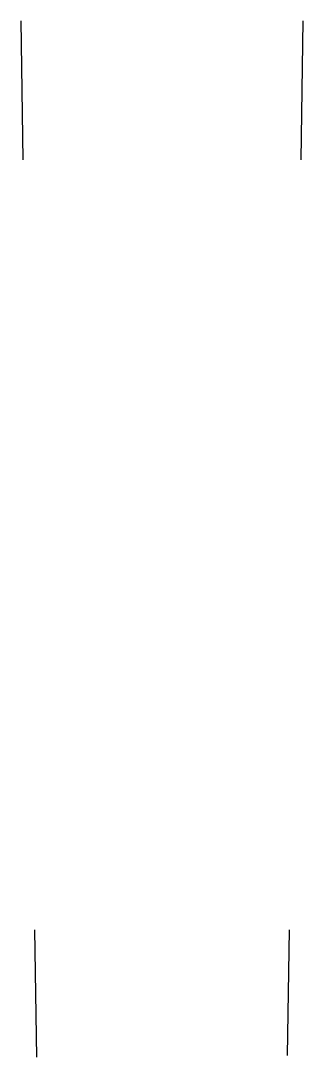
# Model space of a CAD drawing. Header units: inches. Extents: x 25.6 to 34.6, y -13.1 to 19.9.
import ezdxf

# ---------------------------------------------------------------- set-up
doc = ezdxf.new("R2010")
doc.units = ezdxf.units.IN
doc.header["$MEASUREMENT"] = 0

msp = doc.modelspace()

# ---------------------------------------------------------------- linework, layer by layer
for p, q in [((25.563, 19.856), (25.631, 15.424)), ((34.495, 15.424), (34.562, 19.856)), ((26.002, -9.076), (26.063, -13.137)), ((34.063, -13.076), (34.124, -9.076))]:
    msp.add_line(p, q)

doc.saveas('drawing.dxf')
